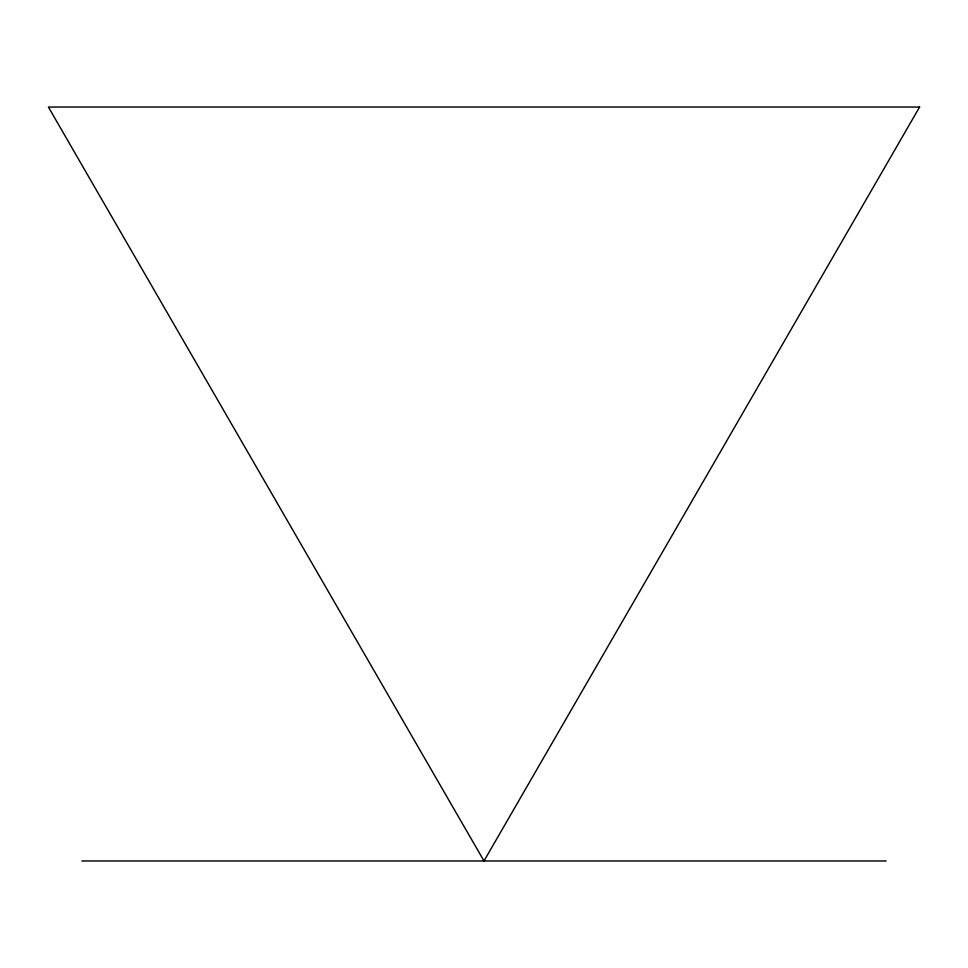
<?xml version="1.0" encoding="UTF-8"?>
<svg xmlns="http://www.w3.org/2000/svg" width="968" height="968" viewBox="0 0 968 968"><rect width="100%" height="100%" fill="white"/><g stroke="black" fill="none" stroke-linecap="round" stroke-linejoin="round"><path stroke-width="1.45" d="M81.917 860.963L886.095 860.963M919.6 107.037L484 860.963L48.4 107.037L919.6 107.037"/></g></svg>
